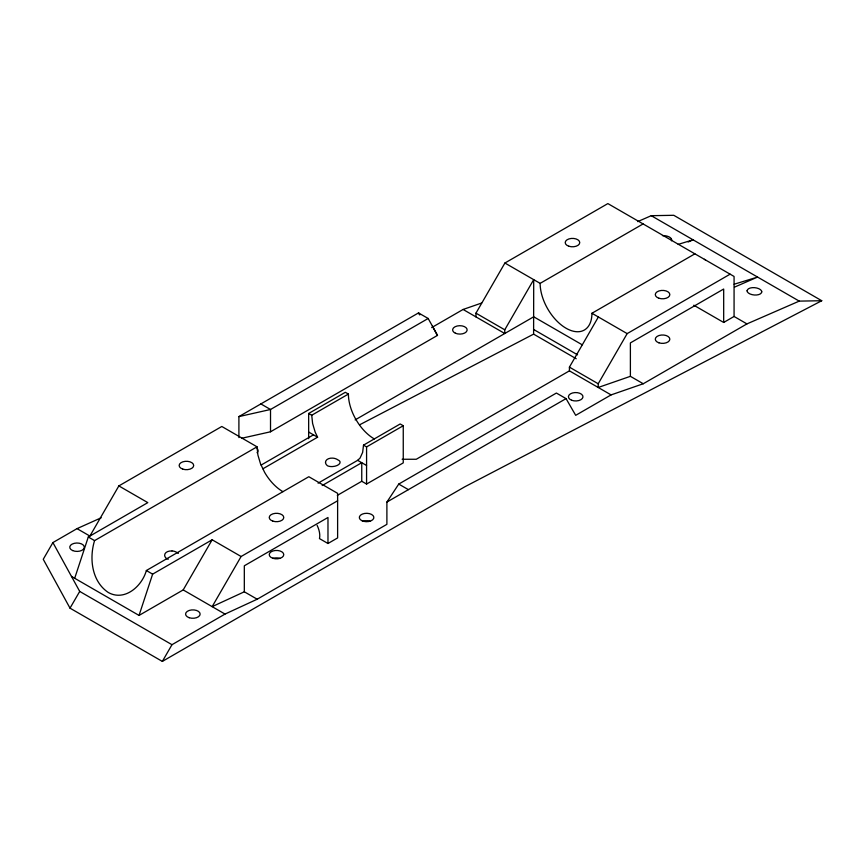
<?xml version="1.0" encoding="UTF-8"?>
<svg xmlns="http://www.w3.org/2000/svg" width="865" height="865" viewBox="0 0 865 865"><rect width="100%" height="100%" fill="white"/><g stroke="black" fill="none" stroke-linecap="round" stroke-linejoin="round"><path stroke-width="1.3" d="M359.548 424.845L533.608 334.128L533.705 279.644L504.76 329.803L504.76 333.512L463.089 309.465L431.657 327.608M337.318 495.386L361.754 481.275L366.576 484.054L403.252 462.883L403.252 425.731L400.192 423.969L363.516 445.14L362.64 452.373L360.045 458.093L357.645 460.331L318.082 483.167M282.931 491.677A36.622 21.149 60 0 1 264.614 472.344L260.506 463.77L257.911 455.066L257.035 446.816L94.566 540.614C89.063 558.401 91.766 581.442 108.298 592.493C124.722 601.694 142.087 586.146 146.358 570.522L308.827 476.723L337.62 493.342L337.62 537.922L327.976 543.501L319.477 538.592A17.17 9.915 60 0 0 317.12 525.39M74.693 578.274L88.295 536.992L147.807 502.63L118.851 485.914L89.895 536.062L77.028 528.634L52.906 542.571L43.25 559.287L70.011 608.16L162.339 661.411L464.7 486.844L821.75 300.728L673.77 215.299L651.259 215.688L637.689 221.613M71.481 576.425L139.038 615.426L152.629 574.144L212.152 539.782L241.108 556.498L337.62 500.77M139.038 615.426L183.196 589.93L212.152 539.782M162.339 661.411L171.984 644.695L225.019 614.074L257.197 599.218L386.893 524.341L386.893 502.068L398.743 484.076L556.39 393.045L566.045 398.614L575.69 415.33L611.079 394.905L643.257 383.757L746.938 323.899L799.228 301.117L821.75 300.728M241.108 556.498L212.152 606.646L244.319 591.79L257.197 599.218M475.955 316.893L475.955 313.173L504.911 263.025L607.868 203.589L734.071 276.454L734.071 316.46L746.938 323.899M402.128 459.261L416.281 459.261L569.419 370.847L569.419 367.138L598.375 316.979M643.257 383.757L630.39 376.329L598.212 387.477L598.212 383.757L627.168 333.609L730.114 274.173M70.011 608.16L79.71 591.422L52.906 542.571M118.851 485.914L221.808 426.477L257.035 446.816M238.902 437.582L238.902 416.606L418.509 312.914L428.164 318.482L437.539 335.361L270.518 431.786L241.54 438.306M428.164 318.482L270.518 409.491L238.902 416.606M308.664 438.685L308.664 413.481L345.34 392.299L348.4 394.062A36.622 21.149 60 0 0 374.296 438.923M308.664 413.481L311.724 415.243L348.4 394.062M504.911 263.025L540.138 283.363L643.095 223.927M261.133 465.067L313.498 434.836M262.906 468.787L317.596 437.203L315.195 432.197L312.611 423.493L311.724 415.243M355.126 419.903L533.705 316.795L582.21 344.8M540.138 283.363A36.622 21.149 60 0 0 566.045 328.224A36.622 21.149 60 0 0 591.941 313.271L694.887 253.834M363.516 445.14L366.576 446.913L403.252 425.731M322.191 485.535L361.754 462.699L361.754 481.275M386.893 502.068L566.045 398.614M693.806 305.215L723.681 322.461L734.071 316.46M77.028 528.634L101.162 517.8M688.151 241.995L693.081 239.832L799.228 301.117M734.461 287.148L757.556 277.092L734.158 284.228M463.089 309.465L481.654 303.031M678.182 244.384L693.081 239.832L651.259 215.688M704.37 259.305L705.613 260.019M591.941 313.271L627.168 333.609M533.705 329.511L577.593 354.845M533.608 334.128L576.231 358.737M475.955 313.173L504.76 329.803M569.419 367.138L598.212 383.757M569.419 370.847L611.079 394.905M260.873 403.923L270.518 409.491L270.518 431.786M308.664 432.046L317.596 437.203M357.645 460.331L366.576 465.489M398.743 484.076L408.399 489.644M183.196 589.93L225.019 614.074M88.295 536.992L94.566 540.614M146.358 570.522L152.629 574.144M79.71 591.422L171.984 644.695M420.022 314.655L418.509 312.914L419.59 314.806M432.414 326.127L437.355 335.469M671.37 238.881L671.618 239.854M723.681 322.461L723.681 289.029L630.39 342.897L630.39 376.329M366.576 446.913L366.576 484.054M327.976 543.501L327.976 517.486L244.319 565.786L244.319 591.79M362.77 521.336A7.277 4.206 0 0 1 370.047 521.227M168.297 559.19A7.374 3.665 -6.1 0 1 166.794 558.725A7.374 4.779 7 0 1 164.653 555.2A7.244 4.693 7 0 1 171.94 550.994M178.374 553.373A7.374 3.665 -6.1 0 0 177.217 552.703A7.374 4.779 7 0 0 172.07 550.918M257.067 448.524A7.277 4.206 0 0 1 257.067 452.73M761.697 291.84A7.363 3.698 5.7 0 1 754.356 295.008A7.363 3.698 5.7 0 1 747.025 290.737M747.144 290.813A7.363 3.698 5.7 0 1 754.496 287.656A7.363 3.698 5.7 0 1 761.827 291.916M662.46 235.648A7.309 3.687 5.7 0 1 671.424 238.881M671.683 239.886A7.309 3.687 5.7 0 1 671.445 240.816M272.853 558.433A7.277 4.206 0 0 1 280.13 558.433M361.57 520.535A7.277 4.206 0 0 0 373.658 518.47A7.277 4.206 0 0 0 364.511 513.464A7.277 4.206 0 0 0 361.57 520.535M72.606 550.551A7.277 4.206 0 0 0 84.251 547.75A7.277 4.206 0 0 0 74.239 543.328A7.277 4.206 0 0 0 72.606 550.551M189.208 617.718A7.277 4.206 0 0 0 200.129 614.074A7.277 4.206 0 0 0 189.208 610.441A7.277 4.206 0 0 0 189.208 617.718M325.51 462.332A7.374 4.779 7 0 0 327.651 465.857A7.374 3.665 -6.1 0 0 332.798 466.538A7.244 3.601 -6.1 0 0 340.075 462.332A7.374 3.665 -6.1 0 0 337.945 459.91A7.374 4.779 7 0 0 332.798 458.126A7.244 4.693 7 0 0 325.51 462.332M658.914 342.821A7.277 4.206 0 0 0 669.834 339.177A7.277 4.206 0 0 0 658.914 335.544A7.277 4.206 0 0 0 658.914 342.821M571.635 400.246A7.277 4.206 0 0 0 582.956 397.046A7.277 4.206 0 0 0 572.489 392.98A7.277 4.206 0 0 0 571.635 400.246M455.379 333.198A7.277 4.206 0 0 0 467.078 330.484A7.277 4.206 0 0 0 457.163 325.997A7.277 4.206 0 0 0 455.379 333.198M272.853 558.282A7.277 4.206 0 0 0 283.774 554.638A7.277 4.206 0 0 0 272.853 551.005A7.277 4.206 0 0 0 272.853 558.282M658.914 298.241A7.277 4.206 0 0 0 669.834 294.597A7.277 4.206 0 0 0 658.914 290.964A7.277 4.206 0 0 0 658.914 298.241M182.774 469.122A7.277 4.206 0 0 0 193.695 465.489A7.277 4.206 0 0 0 182.774 461.845A7.277 4.206 0 0 0 182.774 469.122M568.835 246.233A7.277 4.206 0 0 0 579.755 242.589A7.277 4.206 0 0 0 568.835 238.956A7.277 4.206 0 0 0 568.835 246.233M272.853 521.13A7.277 4.206 0 0 0 283.774 517.486A7.277 4.206 0 0 0 272.853 513.853A7.277 4.206 0 0 0 272.853 521.13"/></g></svg>
